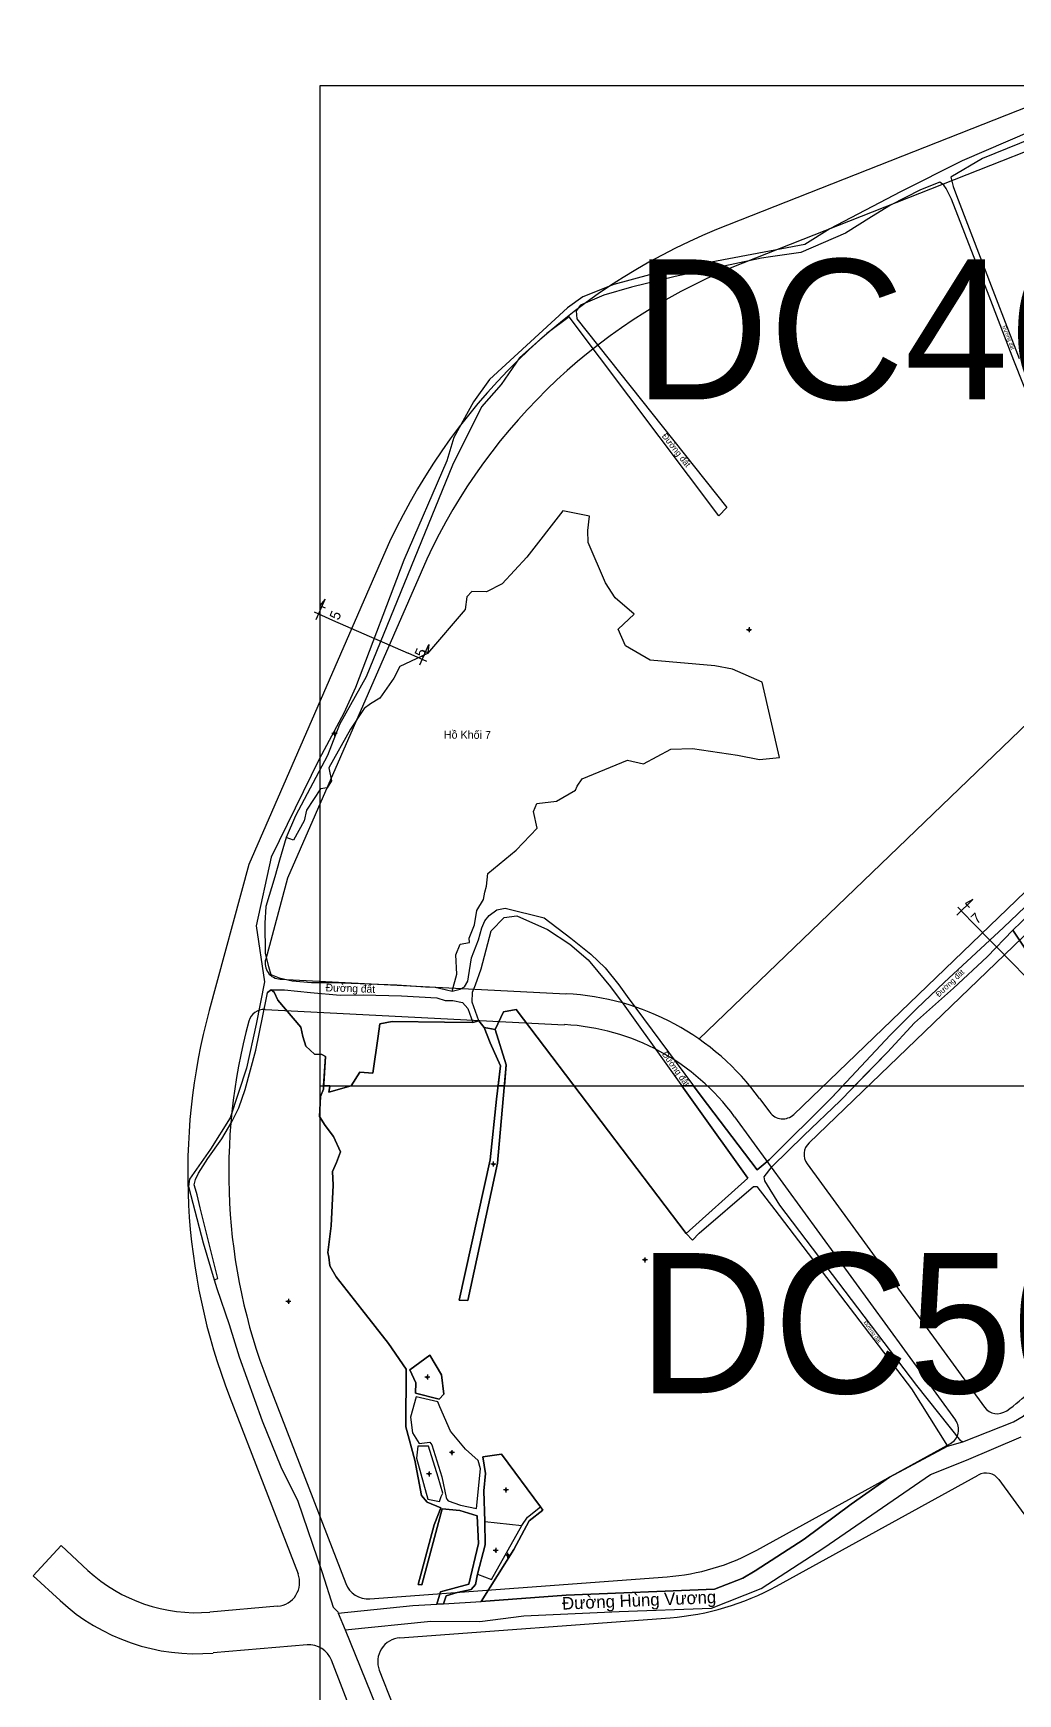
# Model space of a CAD drawing. Extents: x 547408 to 554234, y 1833375 to 1843904.
# Drawn here: x 548357 to 548849, y 1841196 to 1842026 of the extents above; entities that cross this region are included whole.
import ezdxf

# ---------------------------------------------------------------- set-up
doc = ezdxf.new("R2010")
doc.units = 0
for name, color, linetype in [('Level 1', 7, 'Continuous'), ('Level 10', 7, 'Continuous'), ('Level 11', 7, 'Continuous'), ('Level 18', 7, 'Continuous'), ('Level 30', 7, 'Continuous'), ('Level 31', 7, 'Continuous'), ('Level 5', 7, 'Continuous'), ('Level 52', 7, 'Continuous'), ('Level 62', 7, 'Continuous')]:
    doc.layers.add(name, color=color, linetype=linetype)

msp = doc.modelspace()

# ---------------------------------------------------------------- linework, layer by layer
at = {"layer": 'Level 1'}
for points in [[(548498.05, 1841733.09), (548502.53, 1841743.28)], [(548502.53, 1841743.28), (548499.81, 1841740.13), (548502.41, 1841738.99)], [(548496.95, 1841736.89), (548506.22, 1841732.81)], [(548506.22, 1841732.81), (548544.02, 1841716.2)], [(548553.29, 1841712.12), (548544.02, 1841716.2)], [(548549.75, 1841710.36), (548554.23, 1841720.56)], [(548554.23, 1841720.56), (548553.74, 1841716.42), (548551.15, 1841717.57)], [(548818.23, 1841585.37), (548826.2, 1841593.14)], [(548826.2, 1841593.14), (548822.5, 1841591.23), (548824.48, 1841589.2)], [(548818.63, 1841589.3), (548825.7, 1841582.05)], [(548825.7, 1841582.05), (548847.26, 1841559.94)], [(548854.32, 1841552.69), (548847.26, 1841559.94)]]:
    msp.add_lwpolyline(points, dxfattribs=at)
at = {"layer": 'Level 10'}
for p, q in [((548813.6, 1841319.88), (548821.11, 1841322.13)), ((548582.32, 1841282.25), (548600.82, 1841280.38)), ((548509.02, 1841236.51), (548512.43, 1841228.12)), ((548558.28, 1841240.99), (548561.57, 1841241.19)), ((548561.57, 1841241.19), (548580.43, 1841242.34))]:
    msp.add_line(p, q, dxfattribs=at)
for points in [[(548866.43, 1841982.02), (548820.9, 1841962.32), (548790.1, 1841946.76), (548754.64, 1841928.36), (548742.21, 1841920.44), (548686.55, 1841909.92), (548664.62, 1841905.31), (548646.68, 1841900.49), (548631.24, 1841894.26), (548623.61, 1841888.88), (548584.6, 1841853.06), (548576.62, 1841841.91), (548566.85, 1841823.97), (548563.35, 1841812.32), (548541.83, 1841762.76), (548517.68, 1841699.06), (548511.79, 1841686.29), (548499.52, 1841663.25), (548475.52, 1841614.29), (548468.02, 1841579.93), (548472.12, 1841552.06), (548468.03, 1841530.89), (548463.11, 1841508.85), (548454.97, 1841484.06), (548445.24, 1841468.36), (548434.6, 1841453.32), (548434.09, 1841449.81), (548436.32, 1841441.46), (548441.42, 1841421.64), (548447, 1841403.11)], [(548855.72, 1841973.39), (548831, 1841963.4), (548815.26, 1841954.2), (548816.33, 1841949.52), (548818.03, 1841944.9), (548836.94, 1841895.56), (548849.38, 1841863.56)], [(548861.42, 1841825.15), (548846.73, 1841862.48), (548834.36, 1841894.65), (548815.49, 1841943.06), (548812.92, 1841948.39), (548811.74, 1841950.17), (548809.69, 1841951.71), (548800.01, 1841947.75), (548785.06, 1841940.12), (548775.48, 1841934.24), (548762.51, 1841926.09), (548740.14, 1841916.56), (548725, 1841914.32), (548720.6, 1841913.72), (548677.39, 1841904.56), (548655.52, 1841899.16), (548641.75, 1841895.09), (548630.03, 1841890.21), (548627.88, 1841887.34), (548628.32, 1841883.34), (548703.31, 1841789.13), (548699.25, 1841784.96), (548624.39, 1841884.3), (548613.32, 1841875.99), (548599.67, 1841863.83), (548590.52, 1841850.55), (548580.67, 1841839.38), (548566.14, 1841810.28), (548522.97, 1841704.36), (548509.66, 1841680.53), (548503.57, 1841665.18), (548487.7, 1841634.95), (548482.98, 1841624.13), (548479.64, 1841612.81), (548477.32, 1841604.44), (548472.79, 1841589.7), (548472.3, 1841581.32), (548472.49, 1841566.21), (548474.15, 1841559.73), (548475.33, 1841555.62), (548479.44, 1841553.99), (548485.99, 1841552.56), (548495.67, 1841551.62), (548506.34, 1841551.7), (548538.22, 1841550.49), (548552.61, 1841549.55), (548557.46, 1841549.28), (548565.9, 1841547.33), (548569.92, 1841548.4), (548572.07, 1841549.55), (548573.74, 1841552.31), (548574.05, 1841554.59), (548575.63, 1841564.04), (548579.04, 1841573.08), (548580.81, 1841579), (548582.31, 1841582.45), (548584.45, 1841585.24), (548588.25, 1841587.92), (548592.47, 1841588.79), (548611.98, 1841584), (548625.26, 1841573.88), (548635.34, 1841565.9), (548642.42, 1841559.01), (548649.21, 1841550.55), (548653.44, 1841544.68), (548690.36, 1841494.88), (548718.4, 1841458.04), (548724.41, 1841463.05), (548755.73, 1841494.17), (548784.94, 1841525.38), (548798.26, 1841538.75), (548811.81, 1841551.71), (548841.43, 1841579.23), (548895.29, 1841630.46)], [(548821.11, 1841322.13), (548820.14, 1841322.57), (548798.15, 1841350.36), (548729.8, 1841440.47), (548722.26, 1841452.49), (548721.96, 1841454.56), (548725.86, 1841459.69), (548741.67, 1841475.27), (548759.8, 1841492.47), (548783.5, 1841516.86), (548796.98, 1841531.49), (548816.58, 1841548.82), (548833.27, 1841564.56), (548846.16, 1841577.78), (548875.3, 1841605.8), (548912.56, 1841641.89), (548927.35, 1841655.48), (548934.16, 1841661.13)], [(548501.58, 1841498.4), (548502.57, 1841514.77), (548500.89, 1841515.68), (548497.17, 1841515.86), (548492.84, 1841519.92), (548491.23, 1841524.61), (548490.38, 1841529.33), (548478.76, 1841542.87), (548476.92, 1841546.84), (548475.49, 1841548.05), (548475.5, 1841548.06), (548478.04, 1841548.02), (548482.08, 1841547.96), (548495.13, 1841546.69), (548510.02, 1841545.33), (548521.47, 1841545.53), (548540.6, 1841545.05), (548558.31, 1841544.08), (548562.53, 1841542.73), (548566.21, 1841542.76), (548571.06, 1841541.7), (548573.72, 1841538.73), (548576.33, 1841531.67), (548579.24, 1841532.58), (548575.99, 1841541.82), (548576.12, 1841546.91), (548577.67, 1841550.46), (548580.39, 1841558.47), (548585.37, 1841577.54), (548591.88, 1841584.16), (548598.33, 1841585.06), (548613.62, 1841578.1), (548624.74, 1841570.82), (548633.89, 1841563.02), (548638.76, 1841557.14), (548645.02, 1841549.47), (548651.37, 1841541.06), (548713.8, 1841453.94), (548682.9, 1841426.2), (548686, 1841422.93), (548689.48, 1841426.44), (548716.6, 1841449.79), (548718.27, 1841449.73), (548727.25, 1841438.08), (548795.59, 1841348.6), (548813.6, 1841319.88), (548784.56, 1841304.42), (548765.34, 1841291.04), (548741.92, 1841273.54), (548717.4, 1841257.63), (548711.28, 1841253.92), (548697.11, 1841248.56), (548622.86, 1841245.55)], [(548475.49, 1841548.05), (548475.5, 1841548.06), (548482.08, 1841547.96), (548495.13, 1841546.69), (548510.02, 1841545.33), (548521.47, 1841545.53), (548540.6, 1841545.05), (548558.31, 1841544.08), (548562.53, 1841542.73), (548566.21, 1841542.76), (548571.06, 1841541.7), (548573.72, 1841538.73), (548576.33, 1841531.67), (548579.24, 1841532.58), (548575.99, 1841541.82), (548576.12, 1841546.91), (548577.67, 1841550.46), (548580.39, 1841558.47), (548585.37, 1841577.54), (548591.88, 1841584.16), (548598.33, 1841585.06), (548613.62, 1841578.1), (548624.74, 1841570.82), (548633.89, 1841563.02), (548638.76, 1841557.14), (548645.02, 1841549.47), (548651.37, 1841541.06), (548713.8, 1841453.94), (548682.9, 1841426.2), (548686, 1841422.93), (548689.48, 1841426.44), (548716.6, 1841449.79), (548718.27, 1841449.73), (548727.25, 1841438.08), (548795.59, 1841348.6), (548813.6, 1841319.88)], [(548447, 1841403.11), (548448.89, 1841403.75), (548439.97, 1841439.15), (548438.5, 1841445.53), (548437.64, 1841448.43), (548436.98, 1841450.51), (548437.72, 1841453.31), (548439.11, 1841456.36), (548443.86, 1841463.71), (548450.89, 1841473.58), (548455.85, 1841482.03), (548459.37, 1841488.98), (548462.42, 1841498.2), (548467.84, 1841517.94), (548473.21, 1841544.05), (548473.66, 1841546.72), (548475.49, 1841548.05)], [(548475.49, 1841548.05), (548476.92, 1841546.84), (548478.76, 1841542.87), (548490.38, 1841529.33), (548491.23, 1841524.61), (548492.84, 1841519.92), (548497.17, 1841515.86), (548500.89, 1841515.68), (548502.57, 1841514.77), (548501.58, 1841498.4), (548500.1, 1841494.74), (548499.69, 1841484.64), (548502.53, 1841480.28), (548506.62, 1841474.75), (548510.22, 1841467.07), (548508.15, 1841461.67), (548506.21, 1841457.19), (548506.51, 1841450.47), (548505.42, 1841430.03), (548503.77, 1841416.75), (548504.36, 1841414.45), (548504.8, 1841410.14), (548507.98, 1841404.66), (548520.88, 1841388.26), (548534.09, 1841371.2), (548542.98, 1841358.46), (548542.82, 1841329.69), (548547.28, 1841312.96), (548550.6, 1841295.32), (548553.44, 1841291.99), (548560.35, 1841289.12), (548557.29, 1841281.47), (548556.89, 1841280.63), (548549.03, 1841250.82), (548550.8, 1841250.59), (548560.88, 1841288.61), (548569.81, 1841287.87), (548578.37, 1841285.07), (548579.13, 1841271.25), (548574.31, 1841250.97), (548560.12, 1841247.2), (548558.28, 1841240.99)], [(548592.98, 1841510.53), (548588.67, 1841461.34), (548573.72, 1841392.74), (548569.53, 1841392.91), (548584.88, 1841462.98), (548588.17, 1841493.33), (548590.09, 1841510.04), (548584.98, 1841521.45), (548581.92, 1841529.14), (548587.5, 1841528.23), (548592.98, 1841510.53)], [(548821.11, 1841322.13), (548846.55, 1841332.08), (548851.37, 1841334.99), (548865.22, 1841346.95), (548887.74, 1841368.12), (548919.87, 1841400.37), (548947, 1841426.87), (548977.16, 1841457.38), (549022.37, 1841502.1), (549046.71, 1841521.54)], [(548622.86, 1841245.55), (548580.43, 1841242.34), (548596.76, 1841268.37), (548604.37, 1841282.66), (548611.34, 1841288.02), (548610.08, 1841289.7), (548590.65, 1841315.89), (548581.25, 1841314.59), (548582.56, 1841306.24), (548581.79, 1841297.57), (548582.32, 1841282.25), (548582.48, 1841270.71), (548578.61, 1841256.02), (548577.54, 1841250.85), (548575.46, 1841248.4), (548568.42, 1841246.89), (548562.88, 1841245.13), (548561.57, 1841241.19), (548558.28, 1841240.99), (548560.12, 1841247.2), (548574.31, 1841250.97), (548579.13, 1841271.25), (548578.37, 1841285.07), (548569.81, 1841287.87), (548560.88, 1841288.61), (548550.8, 1841250.59), (548549.03, 1841250.82), (548556.89, 1841280.63), (548557.29, 1841281.47), (548560.35, 1841289.12), (548553.44, 1841291.99), (548550.6, 1841295.32), (548547.28, 1841312.96), (548542.82, 1841329.69), (548542.98, 1841358.46), (548534.09, 1841371.2), (548520.88, 1841388.26), (548507.98, 1841404.66), (548504.8, 1841410.14), (548504.36, 1841414.45), (548503.77, 1841416.75), (548505.42, 1841430.03), (548506.51, 1841450.47), (548506.21, 1841457.19), (548508.15, 1841461.67), (548510.22, 1841467.07), (548506.62, 1841474.75), (548502.53, 1841480.28), (548499.69, 1841484.64), (548500.1, 1841494.74), (548501.58, 1841498.4)], [(548447, 1841403.11), (548448.33, 1841398.7), (548454.5, 1841380.83), (548459.57, 1841364.65), (548470.94, 1841332.65), (548480.29, 1841309.68), (548488.86, 1841292.55), (548500.97, 1841256.88), (548506.53, 1841239.48), (548508.78, 1841237.1), (548509.02, 1841236.51)], [(548561.81, 1841345.94), (548559.37, 1841343.53), (548547.58, 1841346.4), (548547.78, 1841351.57), (548544.75, 1841358.08), (548554.87, 1841365.52), (548560.56, 1841355.68), (548561.81, 1841345.94)], [(548580.12, 1841308.67), (548578.95, 1841312.86), (548572.58, 1841318.52), (548565.15, 1841327.5), (548559.78, 1841339.57), (548558.83, 1841342.12), (548547.99, 1841344.57), (548545.12, 1841334.42), (548546.07, 1841326.69), (548549.47, 1841321.28), (548554.78, 1841321.92), (548555.71, 1841320.67), (548560.83, 1841304.61), (548562.98, 1841294.39), (548563.36, 1841293.51), (548563.97, 1841292.71), (548570.17, 1841290.43), (548578.19, 1841288.87), (548580.12, 1841308.67)], [(548512.43, 1841228.12), (548555.24, 1841232.57), (548579.85, 1841232.26), (548601.82, 1841235.12), (548649.45, 1841237.34), (548695.51, 1841239.04), (548720.42, 1841248.75), (548751.64, 1841269.16), (548805.07, 1841305.84), (548822.99, 1841312.9), (548850.36, 1841324.58)], [(548561.28, 1841296.48), (548558.99, 1841304.41), (548554.16, 1841320), (548548.8, 1841319.9), (548548.18, 1841313.91), (548553.77, 1841293.41), (548559.54, 1841292.26), (548560.37, 1841294.75), (548561.28, 1841296.48)], [(548580.43, 1841242.34), (548622.86, 1841245.55), (548697.11, 1841248.56), (548711.28, 1841253.92), (548717.4, 1841257.63), (548741.92, 1841273.54), (548765.34, 1841291.04), (548784.56, 1841304.42), (548813.6, 1841319.88)], [(548582.32, 1841282.25), (548581.79, 1841297.57), (548582.56, 1841306.24), (548581.25, 1841314.59), (548590.65, 1841315.89), (548610.08, 1841289.7)], [(548610.08, 1841289.7), (548611.34, 1841288.02), (548604.37, 1841282.66), (548596.76, 1841268.37), (548580.43, 1841242.34)], [(548600.82, 1841280.38), (548603.53, 1841284.55), (548610.08, 1841289.7)], [(548578.61, 1841256.02), (548582.48, 1841270.71), (548582.32, 1841282.25)], [(548578.61, 1841256.02), (548585.6, 1841253.41), (548600.82, 1841280.38)], [(548561.57, 1841241.19), (548562.88, 1841245.13), (548568.42, 1841246.89), (548575.46, 1841248.4), (548577.54, 1841250.85), (548578.61, 1841256.02)], [(548509.02, 1841236.51), (548546.24, 1841240.26), (548558.28, 1841240.99)], [(548512.43, 1841228.12), (548543.15, 1841152.61)]]:
    msp.add_lwpolyline(points, dxfattribs=at)
for points in [[(548592.98, 1841510.53), (548587.5, 1841528.23), (548581.92, 1841529.14), (548584.98, 1841521.45), (548590.09, 1841510.04), (548588.17, 1841493.33), (548584.88, 1841462.98), (548569.53, 1841392.91), (548573.72, 1841392.74), (548588.67, 1841461.34)], [(548561.81, 1841345.94), (548560.56, 1841355.68), (548554.87, 1841365.52), (548544.75, 1841358.08), (548547.78, 1841351.57), (548547.58, 1841346.4), (548559.37, 1841343.53)], [(548578.19, 1841288.87), (548580.12, 1841308.67), (548578.95, 1841312.86), (548572.58, 1841318.52), (548565.15, 1841327.5), (548559.78, 1841339.57), (548558.83, 1841342.12), (548547.99, 1841344.57), (548545.12, 1841334.42), (548546.07, 1841326.69), (548549.47, 1841321.28), (548554.78, 1841321.92), (548555.71, 1841320.67), (548560.83, 1841304.61), (548562.98, 1841294.39), (548563.36, 1841293.51), (548563.97, 1841292.71), (548570.17, 1841290.43)], [(548560.37, 1841294.75), (548561.28, 1841296.48), (548558.99, 1841304.41), (548554.16, 1841320), (548548.8, 1841319.9), (548548.18, 1841313.91), (548553.77, 1841293.41), (548559.54, 1841292.26)]]:
    msp.add_lwpolyline(points, close=True, dxfattribs=at)
at = {"layer": 'Level 11'}
for p, q in [((548713.77, 1841727.98), (548713.14, 1841727.98)), ((548714.39, 1841728.61), (548713.77, 1841727.98)), ((548713.77, 1841727.98), (548714.39, 1841727.35)), ((548714.39, 1841729.23), (548714.39, 1841728.61)), ((548715.01, 1841727.98), (548714.39, 1841728.61)), ((548714.39, 1841727.35), (548715.01, 1841727.98)), ((548714.39, 1841727.35), (548714.39, 1841726.73)), ((548715.64, 1841727.98), (548715.01, 1841727.98)), ((548506.51, 1841676.11), (548505.89, 1841676.11)), ((548507.14, 1841676.73), (548506.51, 1841676.11)), ((548506.51, 1841676.11), (548507.14, 1841675.49)), ((548507.14, 1841677.36), (548507.14, 1841676.73)), ((548507.77, 1841676.11), (548507.14, 1841676.73)), ((548507.14, 1841675.49), (548507.77, 1841676.11)), ((548507.14, 1841675.49), (548507.14, 1841674.86)), ((548508.39, 1841676.11), (548507.77, 1841676.11)), ((548585.89, 1841460.94), (548585.26, 1841460.94)), ((548586.51, 1841461.57), (548585.89, 1841460.94)), ((548585.89, 1841460.94), (548586.51, 1841460.31)), ((548586.51, 1841462.19), (548586.51, 1841461.57)), ((548587.13, 1841460.94), (548586.51, 1841461.57)), ((548586.51, 1841460.31), (548587.13, 1841460.94)), ((548586.51, 1841460.31), (548586.51, 1841459.69)), ((548587.76, 1841460.94), (548587.13, 1841460.94)), ((548661.63, 1841413.03), (548661.01, 1841413.03)), ((548662.26, 1841413.65), (548661.63, 1841413.03)), ((548661.63, 1841413.03), (548662.26, 1841412.41)), ((548662.26, 1841414.28), (548662.26, 1841413.65)), ((548662.89, 1841413.03), (548662.26, 1841413.65)), ((548662.26, 1841412.41), (548662.89, 1841413.03)), ((548662.26, 1841412.41), (548662.26, 1841411.78)), ((548663.51, 1841413.03), (548662.89, 1841413.03)), ((548483.51, 1841392.28), (548482.88, 1841392.28)), ((548484.13, 1841392.91), (548483.51, 1841392.28)), ((548483.51, 1841392.28), (548484.13, 1841391.65)), ((548484.13, 1841393.53), (548484.13, 1841392.91)), ((548484.75, 1841392.28), (548484.13, 1841392.91)), ((548484.13, 1841391.65), (548484.75, 1841392.28)), ((548485.38, 1841392.28), (548484.75, 1841392.28)), ((548484.13, 1841391.65), (548484.13, 1841391.03)), ((548552.94, 1841354.52), (548552.31, 1841354.52)), ((548553.56, 1841355.15), (548552.94, 1841354.52)), ((548552.94, 1841354.52), (548553.56, 1841353.89)), ((548553.56, 1841355.77), (548553.56, 1841355.15)), ((548554.19, 1841354.52), (548553.56, 1841355.15)), ((548553.56, 1841353.89), (548554.19, 1841354.52)), ((548553.56, 1841353.89), (548553.56, 1841353.27)), ((548554.81, 1841354.52), (548554.19, 1841354.52)), ((548565.79, 1841317.97), (548565.79, 1841317.35)), ((548565.17, 1841316.72), (548564.54, 1841316.72)), ((548565.79, 1841317.35), (548565.17, 1841316.72)), ((548565.17, 1841316.72), (548565.79, 1841316.09)), ((548566.41, 1841316.72), (548565.79, 1841317.35)), ((548565.79, 1841316.09), (548566.41, 1841316.72)), ((548565.79, 1841316.09), (548565.79, 1841315.47)), ((548567.04, 1841316.72), (548566.41, 1841316.72)), ((548553.75, 1841306.13), (548553.13, 1841306.13)), ((548554.38, 1841306.75), (548553.75, 1841306.13)), ((548553.75, 1841306.13), (548554.38, 1841305.51)), ((548554.38, 1841307.38), (548554.38, 1841306.75)), ((548555.01, 1841306.13), (548554.38, 1841306.75)), ((548554.38, 1841305.51), (548555.01, 1841306.13)), ((548554.38, 1841305.51), (548554.38, 1841304.88)), ((548555.63, 1841306.13), (548555.01, 1841306.13)), ((548592.2, 1841298.13), (548591.58, 1841298.13)), ((548592.83, 1841298.75), (548592.2, 1841298.13)), ((548592.2, 1841298.13), (548592.83, 1841297.51)), ((548592.83, 1841299.38), (548592.83, 1841298.75)), ((548593.45, 1841298.13), (548592.83, 1841298.75)), ((548592.83, 1841297.51), (548593.45, 1841298.13)), ((548592.83, 1841297.51), (548592.83, 1841296.88)), ((548594.08, 1841298.13), (548593.45, 1841298.13)), ((548587.11, 1841267.83), (548586.48, 1841267.83)), ((548587.73, 1841268.45), (548587.11, 1841267.83)), ((548587.11, 1841267.83), (548587.73, 1841267.21)), ((548587.73, 1841269.08), (548587.73, 1841268.45)), ((548588.35, 1841267.83), (548587.73, 1841268.45)), ((548587.73, 1841267.21), (548588.35, 1841267.83)), ((548588.98, 1841267.83), (548588.35, 1841267.83)), ((548587.73, 1841267.21), (548587.73, 1841266.58)), ((548593.03, 1841265.44), (548592.41, 1841265.44)), ((548593.66, 1841266.07), (548593.03, 1841265.44)), ((548593.03, 1841265.44), (548593.66, 1841264.81)), ((548593.66, 1841266.69), (548593.66, 1841266.07)), ((548594.29, 1841265.44), (548593.66, 1841266.07)), ((548593.66, 1841264.81), (548594.29, 1841265.44)), ((548593.66, 1841264.81), (548593.66, 1841264.19)), ((548594.91, 1841265.44), (548594.29, 1841265.44))]:
    msp.add_line(p, q, dxfattribs=at)
for centre in [(548714.39, 1841727.98), (548507.14, 1841676.11), (548586.51, 1841460.94), (548662.26, 1841413.03), (548484.13, 1841392.28), (548553.56, 1841354.52), (548565.79, 1841316.72), (548554.38, 1841306.13), (548592.83, 1841298.13), (548587.73, 1841267.83), (548593.66, 1841265.44)]:
    msp.add_circle(centre, 0.15, dxfattribs=at)
at = {"layer": 'Level 30'}
for points in [[(548947.04, 1842026.08), (548698.07, 1841927.94)], [(548893.4, 1841982.9), (548705.73, 1841908.92)], [(548531.6, 1841765), (548464.29, 1841610.68)], [(548550.39, 1841756.81), (548483.69, 1841603.87)], [(548897.26, 1841723.46), (548689.27, 1841523.4)], [(548923.56, 1841665.52), (548736.67, 1841485.75)], [(548931.01, 1841651.17), (548744.3, 1841471.58)], [(548464.29, 1841610.68), (548444.54, 1841537.71)], [(548483.69, 1841603.87), (548472.74, 1841563.41)], [(548480.05, 1841553.33), (548622.84, 1841546.08)], [(548472.44, 1841538.2), (548622.06, 1841530.6)], [(548719.62, 1841493.72), (548724.66, 1841486.8)], [(548707.09, 1841484.59), (548817.55, 1841332.98)], [(548743.38, 1841461.1), (548832, 1841339.47)], [(548473.77, 1841352.15), (548512.77, 1841251.32)], [(548454.65, 1841344.76), (548488.9, 1841256.21)], [(548718.17, 1841267.99), (548814.94, 1841321.27)], [(548728.06, 1841250.03), (548828.89, 1841305.54)], [(548839.21, 1841303.25), (548917.47, 1841195.83)], [(548370.45, 1841270.27), (548356.55, 1841255.2)], [(548383.92, 1841257.85), (548370.45, 1841270.27)], [(548370.02, 1841242.78), (548356.55, 1841255.2)], [(548524.85, 1841243.68), (548673.35, 1841254.68)], [(548478.73, 1841239.93), (548444.77, 1841237.02)], [(548539.85, 1841224.24), (548674.87, 1841234.24)], [(548493.4, 1841220.61), (548446.52, 1841216.6)], [(548517.11, 1841183.27), (548505.62, 1841212.98)], [(548529.54, 1841207.94), (548536.23, 1841190.66)]]:
    msp.add_lwpolyline(points, dxfattribs=at)
for centre, radius, start, end in [((548815.98, 1841640.97), 310.25, 112.33628, 156.43551), ((548815.98, 1841640.97), 289.75, 112.36492, 156.43551), ((548480.46, 1841561.32), 8, 164.85604, 267.09438), ((548616.37, 1841418.5), 127.75, 36.07486, 87.09438), ((548744.02, 1841456.66), 310.25, 164.85604, 201.14307), ((548472.04, 1841530.21), 8, 87.09438, 164.8693), ((548744.02, 1841456.66), 289.75, 164.8693, 201.14307), ((548616.37, 1841418.5), 112.25, 36.07486, 87.09438), ((548731.13, 1841491.51), 8, 216.07486, 313.88749), ((548749.85, 1841465.81), 8, 133.88749, 216.07486), ((548779.11, 1841426.82), 109.75, 305.68639, 313.85695), ((548838.47, 1841344.18), 8, 216.07486, 305.68639), ((548811.08, 1841328.27), 8, 298.83413, 36.07486), ((548832.75, 1841298.54), 8, 36.07486, 118.83413), ((548665.24, 1841364.13), 109.75, 274.23743, 298.83413), ((548437.98, 1841316.48), 79.75, 227.32387, 274.88743), ((548477.71, 1841251.88), 12, 274.88743, 21.14307), ((548523.96, 1841255.65), 12, 201.14307, 274.23743), ((548665.24, 1841364.13), 130.25, 274.23743, 298.83413), ((548437.98, 1841316.48), 100.25, 227.32387, 274.88743), ((548494.43, 1841208.65), 12, 21.14307, 94.88743), ((548540.74, 1841212.27), 12, 94.23743, 201.14307)]:
    msp.add_arc(centre, radius, start, end, dxfattribs=at)
at = {"layer": 'Level 31'}
for points in [[(548565.9, 1841547.33), (548568.24, 1841555.79), (548567.71, 1841565.54), (548569.97, 1841570.84), (548574.61, 1841571.66), (548574.38, 1841573.77), (548577.04, 1841580.48), (548578.36, 1841587.71), (548581.55, 1841593.21), (548582.34, 1841596.9), (548583.19, 1841599.77), (548583.83, 1841606.2), (548597.87, 1841617.87), (548608.46, 1841628.73), (548606.63, 1841637.14), (548608.29, 1841641.2), (548618.03, 1841642.28), (548627.6, 1841647.8), (548628.46, 1841649.86), (548630.95, 1841653.43), (548653.66, 1841662.83), (548661.65, 1841660.92), (548675.26, 1841668.29), (548686, 1841668.63), (548708.58, 1841665.36), (548719.64, 1841663.09), (548729.59, 1841664.07), (548720.87, 1841701.79), (548706.04, 1841708.23), (548697.17, 1841709.99), (548664.93, 1841712.8), (548652.56, 1841719.99), (548648.95, 1841728.3), (548656.98, 1841735.83), (548647.49, 1841743.84), (548642.52, 1841751.35), (548633.95, 1841771.52), (548633.68, 1841777.63), (548634.6, 1841784.77), (548621.29, 1841787.39), (548603.24, 1841764.18), (548590.96, 1841750.84), (548583.04, 1841746.97), (548575.81, 1841747.1), (548573.2, 1841744.33), (548572.45, 1841738.08), (548553.56, 1841716.02), (548539.82, 1841709.52), (548536.83, 1841703.79), (548529.78, 1841693.71), (548525.16, 1841690.99), (548521.99, 1841688.67), (548515.19, 1841678.32), (548504.31, 1841658.97), (548505.64, 1841652.51), (548503.45, 1841649.01), (548500.19, 1841648.46), (548493.17, 1841637.85), (548492.04, 1841632.5), (548486.69, 1841622.78), (548482.98, 1841624.13)], [(548482.98, 1841624.13), (548479.64, 1841612.81), (548477.32, 1841604.44), (548472.79, 1841589.7), (548472.3, 1841581.32), (548472.49, 1841566.21), (548474.15, 1841559.73), (548475.33, 1841555.62), (548479.44, 1841553.99), (548485.99, 1841552.56), (548495.67, 1841551.62), (548506.34, 1841551.7), (548538.22, 1841550.49), (548552.61, 1841549.55), (548557.46, 1841549.28), (548565.9, 1841547.33)]]:
    msp.add_lwpolyline(points, dxfattribs=at)
at = {"layer": 'Level 52'}
for p, q in [((548846.16, 1841577.78), (548947, 1841426.87)), ((548947, 1841426.87), (548846.16, 1841577.78)), ((548597.96, 1841538.14), (548682.9, 1841426.2)), ((548682.9, 1841426.2), (548597.96, 1841538.14)), ((548579.24, 1841532.58), (548576.33, 1841531.67)), ((548579.24, 1841532.58), (548581.92, 1841529.14)), ((548581.92, 1841529.14), (548579.24, 1841532.58)), ((548767.12, 1841500), (548783.5, 1841516.86)), ((548783.5, 1841516.86), (548767.12, 1841500)), ((548515.46, 1841499.96), (548519.75, 1841506.88)), ((548519.75, 1841506.88), (548515.46, 1841499.96)), ((548501.68, 1841500), (548504.9, 1841500)), ((548504.89, 1841500), (548501.68, 1841500)), ((548504.31, 1841496.91), (548515.46, 1841499.96)), ((548515.46, 1841499.96), (548504.31, 1841496.91)), ((548588.94, 1841500), (548592.06, 1841500)), ((548592.06, 1841500), (548588.94, 1841500)), ((548680.76, 1841500), (548686.56, 1841500)), ((548686.56, 1841500), (548680.76, 1841500)), ((548755.73, 1841494.17), (548761.19, 1841500)), ((548761.19, 1841500), (548755.73, 1841494.17)), ((548761.19, 1841500), (548767.12, 1841500)), ((548767.12, 1841500), (548761.19, 1841500))]:
    msp.add_line(p, q, dxfattribs=at)
for points in [[(548816.58, 1841548.82), (548833.27, 1841564.56), (548846.16, 1841577.78)], [(548846.16, 1841577.78), (548833.27, 1841564.56), (548816.58, 1841548.82)], [(548473.44, 1841545.38), (548473.66, 1841546.72), (548475.49, 1841548.05)], [(548475.49, 1841548.05), (548473.66, 1841546.72)], [(548475.49, 1841548.05), (548476.92, 1841546.84), (548478.76, 1841542.87), (548490.38, 1841529.33), (548491.23, 1841524.61), (548492.84, 1841519.92), (548497.17, 1841515.86), (548500.89, 1841515.68), (548502.57, 1841514.77), (548501.68, 1841500)], [(548501.68, 1841500), (548502.57, 1841514.77), (548500.89, 1841515.68), (548497.17, 1841515.86), (548492.84, 1841519.92), (548491.23, 1841524.61), (548490.38, 1841529.33), (548478.76, 1841542.87), (548476.92, 1841546.84), (548475.49, 1841548.05)], [(548783.5, 1841516.86), (548796.98, 1841531.49), (548816.58, 1841548.82)], [(548816.58, 1841548.82), (548796.98, 1841531.49), (548783.5, 1841516.86)], [(548587.5, 1841528.23), (548591.65, 1841537.03), (548597.96, 1841538.14)], [(548597.96, 1841538.14), (548591.65, 1841537.03), (548587.5, 1841528.23)], [(548519.75, 1841506.88), (548526.31, 1841506.4), (548529.01, 1841524.8), (548529.83, 1841531.1)], [(548529.83, 1841531.1), (548529.01, 1841524.8), (548526.31, 1841506.4), (548519.75, 1841506.88)], [(548529.83, 1841531.1), (548535.88, 1841532.13), (548562.06, 1841531.81), (548576.33, 1841531.67)], [(548576.33, 1841531.67), (548562.06, 1841531.81), (548535.88, 1841532.13), (548529.83, 1841531.1)], [(548576.33, 1841531.67), (548579.24, 1841532.58)], [(548581.92, 1841529.14), (548584.98, 1841521.45), (548590.09, 1841510.04), (548588.94, 1841500)], [(548588.94, 1841500), (548590.09, 1841510.04), (548584.98, 1841521.45), (548581.92, 1841529.14)], [(548592.06, 1841500), (548592.98, 1841510.53), (548587.5, 1841528.23)], [(548587.5, 1841528.23), (548592.98, 1841510.53), (548592.06, 1841500)], [(548504.9, 1841500), (548504.89, 1841499.68), (548504.31, 1841496.91)], [(548504.31, 1841496.91), (548504.89, 1841499.68), (548504.89, 1841500)], [(548682.9, 1841426.2), (548713.8, 1841453.94), (548686.61, 1841491.82), (548680.76, 1841500)], [(548680.76, 1841500), (548686.61, 1841491.82)], [(548686.61, 1841491.82), (548713.8, 1841453.94), (548682.9, 1841426.2)], [(548686.56, 1841500), (548690.36, 1841494.88), (548718.4, 1841458.04), (548724.41, 1841463.05), (548755.73, 1841494.17)], [(548755.73, 1841494.17), (548724.41, 1841463.05), (548718.4, 1841458.04), (548690.36, 1841494.88), (548686.56, 1841500)]]:
    msp.add_lwpolyline(points, dxfattribs=at)
at = {"layer": 'Level 62'}
for p, q in [((548500, 1840500), (548500, 1842000)), ((548500, 1842000), (550500, 1842000)), ((548500, 1841500), (551000, 1841500))]:
    msp.add_line(p, q, dxfattribs=at)

# ---------------------------------------------------------------- texts
at = {"layer": 'Level 1'}
for s, rotation, p in [('5', 66.2723, (548509.17, 1841732.38)), ('5', 66.2723, (548551.7, 1841713.68)), ('7', 44.2723, (548828.27, 1841580.54))]:
    msp.add_text(s, height=5.21, rotation=rotation, dxfattribs=at).set_placement(p)
at = {"layer": 'Level 18'}
msp.add_text('Hồ Khối 7', height=4, rotation=359.3862, dxfattribs=at).set_placement((548561.79, 1841673.61))
at = {"layer": 'Level 5'}
for s, height, rotation, p in [('Đường đất', 1.901, 290.70049, (548840.93, 1841879.57)), ('Đường đất', 3.117, 308.18446, (548670.54, 1841824.65)), ('Đường đất', 3.825, 358.26471, (548502.68, 1841547.25)), ('Đường đất', 2.764, 43.47433, (548809.21, 1841544.21)), ('Đường đất', 3.117, 305.56138, (548670.67, 1841515.81)), ('Đường đất', 1.926, 305.56138, (548771.46, 1841381.8)), ('Đường Hùng Vương', 6.2582, 2.46662, (548621, 1841238.24))]:
    msp.add_text(s, height=height, rotation=rotation, dxfattribs=at).set_placement(p)
at = {"layer": 'Level 62'}
for s, p in [('DC46', (548656.77, 1841843.04)), ('DC50', (548658.82, 1841346.44))]:
    msp.add_text(s, height=70, dxfattribs=at).set_placement(p)

doc.saveas('drawing.dxf')
